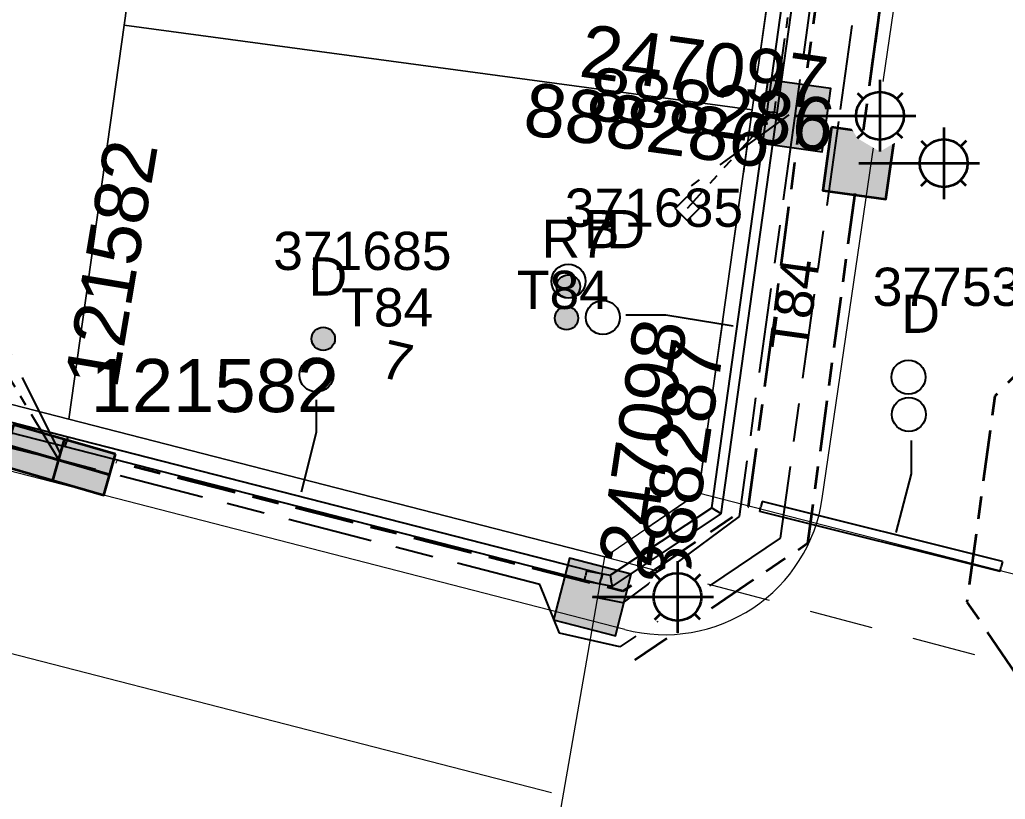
# Model space of a CAD drawing. Header units: metres. Extents: x 0 to 309348, y 0 to 6272736.
# Drawn here: x 308957.85 to 309004.22, y 6271711 to 6271747.68 of the extents above; entities that cross this region are included whole.
import ezdxf
from ezdxf.enums import TextEntityAlignment as Align

# ---------------------------------------------------------------- set-up
doc = ezdxf.new("R2010")
doc.units = ezdxf.units.M
for name, pattern in [('Cable Exist UG', [8.2, 4, -1.2, 1.8, -1.2]), ('Dash', [5, 3, -2]), ('PHANTOMX2', [5, 2.5, -0.5, 0.5, -0.5, 0.5, -0.5])]:
    doc.linetypes.add(name, pattern=pattern)
doc.layers.get('0').update_dxf_attribs({"color": 6})
for name, color, linetype, lineweight in [('_User Miscellaneous1', 30, 'Continuous', 13), ('_User_LV_Exist', 5, 'Continuous', 35), ('_User_SL_Exist', 4, 'Continuous', 35), ('Cadastre Developer_SP_EXT', 98, 'Continuous', 15), ('Cadastre Land Parcels_SP_EXT', 118, 'Continuous', 15), ('Cadastre Roads_SP_EXT', 218, 'Continuous', 15), ('Cadastre Roads_SP_NEW', 214, 'Continuous', 15), ('Mains_LV_EXT', 163, 'Continuous', 25), ('Mains_LV_SL_EXT', 135, 'Continuous', 25)]:
    doc.layers.add(name, color=color, linetype=linetype, lineweight=lineweight)
for name, color, linetype in [('Duct_SP_EXT', 30, 'Continuous'), ('Equip_SP_SL_EXT', 7, 'Continuous'), ('Services_SP_EXT', 42, 'PHANTOMX2'), ('SupportsUG_SP_LV_EXT', 7, 'Continuous'), ('SupportsUG_SP_LV_SL_EXT', 7, 'Continuous'), ('Trench_SP_EXT', 7, 'Continuous')]:
    doc.layers.add(name, color=color, linetype=linetype)
doc.styles.add('COLUMN_LABEL', font='arial.ttf', dxfattribs={"height": 2})
doc.styles.add('iecARIAL', font='arial.ttf', dxfattribs={"height": 2})
doc.styles.add('POLE_LABEL', font='arial.ttf', dxfattribs={"height": 2})
doc.styles.add('SL_LABEL', font='arial.ttf', dxfattribs={"height": 2})
doc.styles.get("Standard").update_dxf_attribs({"font": 'arial.ttf'})

# ---------------------------------------------------------------- blocks, each defined once
blk = doc.blocks.new('COLUMN_EXT')
blk.add_hatch(color=256).paths.add_polyline_path([(1.5, -1.5), (1.5, 1.5), (-1.5, 1.5), (-1.5, -1.5)])
blk.add_lwpolyline([(1.5, 1.5), (-1.5, 1.5), (-1.5, -1.5), (1.5, -1.5)], close=True)
at = {"flags": 1}
blk.add_attdef('Z', (-1.813, 2.351), '', height=0.2, rotation=180, dxfattribs=at)
at = {"flags": 9}
for tag, p in [('SUBURB', (-1.813, 1.8)), ('NOTES', (-1.813, 2)), ('STREETNAME', (-1.813, 1.6)), ('LOCATION', (-1.813, 1.4)), ('LEGEND', (-1.813, 1.2)), ('USAGE', (-1.813, 1)), ('COLUMN_TYPE', (-1.813, 0.4)), ('OWNED_BY', (-1.813, 0.6)), ('STATE', (-1.813, 0.8))]:
    blk.add_attdef(tag, text='', height=0.2, rotation=180, dxfattribs=at).set_placement(p, align=Align.MIDDLE_LEFT)
for tag, style, p in [('STRUCTURE_PLANT_NUMBER', 'POLE_LABEL', (-1.813, -0.031)), ('STREET_CODE', 'COLUMN_LABEL', (-1.813, 0.2))]:
    blk.add_attdef(tag, text='', height=0.2, rotation=180, dxfattribs=dict(at, style=style)).set_placement(p, align=Align.MIDDLE_LEFT)
at = {"style": 'COLUMN_LABEL', "width": 0.9, "flags": 8}
blk.add_attdef('ASSET_NUM', text='', height=2, rotation=270, dxfattribs=at).set_placement((2, -4), align=Align.MIDDLE_LEFT)
blk = doc.blocks.new('PILLAR_EXT')
blk.add_hatch(color=256).paths.add_polyline_path([(2.5, -1), (2.5, 1), (-2.5, 1), (-2.5, -1)])
for p, q in [((0, -1), (0, 1)), ((2.5, 0), (-2.5, 0))]:
    blk.add_line(p, q)
at = {"ltscale": 10}
blk.add_line((-2.5, 0), (2.5, 0), dxfattribs=at)
blk.add_lwpolyline([(2.5, 1), (1.25, 1), (-1.25, 1), (-2.5, 1), (-2.5, -1), (2.5, -1)], close=True)
for tag, p, flags in [('SUBURB', (0, 2), 1), ('STREETNAME', (0, 1.8), 9), ('PARENT', (0, 1.6), 9), ('NOTES', (0, 1.4), 9), ('LOCATION', (0, 1.2), 9), ('LEGEND', (0, 1), 9), ('SUPPORT_TYPE', (0, 0.6), 9), ('USAGE', (0, 0.8), 9), ('OWNED_BY', (0, 0.2), 9), ('STATE', (0, 0.4), 9)]:
    blk.add_attdef(tag, p, '', height=0.2, rotation=180, dxfattribs=dict(flags=flags))
at = {"width": 0.9, "flags": 8}
blk.add_attdef('ASSET_NUM', text='', height=2, rotation=270, dxfattribs=at).set_placement((2, -4), align=Align.MIDDLE_LEFT)
blk = doc.blocks.new('DUCT_EXT')
blk.add_circle((0, 0.8), 0.8)
at = {"flags": 1}
blk.add_attdef('Z', (0, 0), '', height=0.2, dxfattribs=at)
at = {"flags": 9}
for tag, p in [('DUCT_CODE', (0, 0)), ('XSECT_TYPE', (0, -0.2)), ('FB_REFERENCE', (0, -0.4)), ('STATE', (0, -0.6)), ('NOTES', (0, -0.8))]:
    blk.add_attdef(tag, text='', height=0.2, dxfattribs=at).set_placement(p, align=Align.MIDDLE_LEFT)
blk = doc.blocks.new('SL_LANTERN_EXT')
at = {"flags": 9}
for tag, p in [('LRATECODE', (-7.4, 0)), ('LOUTREACHVOCAB', (-7.2, 0)), ('LOUTREACH', (-7, 0)), ('LANTNUMBER', (-6.6, 0)), ('LNEW', (-6.4, 0)), ('LMASTVOCAB', (-6.2, 0)), ('LMAST', (-6, 0)), ('LLAMPVOCAB', (-5.8, 0)), ('LLAMP', (-5.6, 0)), ('LEXIST', (-5.4, 0)), ('LCHARGE3PERCENT', (-5.2, 0)), ('LCHARGE3', (-5, 0)), ('LCHARGE2PERCENT', (-4.8, 0)), ('LCHARGE2', (-4.6, 0)), ('LCHARGE1PERCENT', (-4.4, 0)), ('LCHARGE1', (-4.2, 0)), ('LCATEGORY', (-4, 0)), ('LBRACKETVOCAB', (-3.8, 0)), ('LBRACKET', (-3.6, 0)), ('LKINGHEIGHT', (-3.4, 0)), ('CREPLACE', (-3.2, 0)), ('CREMOVE', (-3, 0)), ('CNUMBER', (-2.8, 0)), ('CNEW', (-2.6, 0)), ('CEXIST', (-2.4, 0)), ('USAGE', (-2.2, 0)), ('STATE', (-2, 0)), ('OWNED_BY', (-1.8, 0)), ('ORIENTATION', (-1.6, 0)), ('OPERATING_VOLTAGE', (-1.4, 0)), ('NO_PHASES', (-1.2, 0)), ('LANTERN_TYPE', (-1, 0)), ('LANTERN_PURPOSE', (-0.8, 0)), ('CONTROL_TYPE', (-0.6, 0)), ('CONSTRUCTED_VOLTAGE', (-0.4, 0))]:
    blk.add_attdef(tag, text='', height=0.001, rotation=270, dxfattribs=at).set_placement(p, align=Align.MIDDLE_LEFT)
at = {"style": 'SL_LABEL', "flags": 9}
blk.add_attdef('STREET_CODE', text='', height=0.001, rotation=270, dxfattribs=at).set_placement((0.001, 0), align=Align.MIDDLE_LEFT)
at = {"flags": 1}
blk.add_attdef('Z', (0, 0), '', height=0.001, rotation=270, dxfattribs=at)
at = {"width": 0.9}
blk.add_attdef('LNUMBER', text='', height=1, dxfattribs=at).set_placement((7, -1), align=Align.MIDDLE_LEFT)
at = {"flags": 9}
for tag, p in [('LREMOVE', (0, -7.6)), ('LREPLACE', (0, -7.8)), ('LTYPE', (0, -8)), ('LTYPEVOCAB', (0, -8.2)), ('LEGEND', (0, -8.4)), ('SUBURB', (0, -8.6)), ('STREETNAME', (0, -8.8)), ('LOCATION', (0, -9)), ('NOTES', (0, -9.2)), ('MAINTAINED_BY', (0, -9.863))]:
    blk.add_attdef(tag, text='', height=0.001, dxfattribs=at).set_placement(p, align=Align.MIDDLE_LEFT)
blk.add_attdef('OPERATED_BY', (0, -9.607), '', height=0.001, dxfattribs=at)
blk.add_wipeout([(5.688, 0), (5.061, -1.061), (4, -1.688), (2.939, -1.061), (2.313, 0), (2.939, 1.061), (4, 1.687), (5.061, 1.061)])
for p, q in [((4, 1.687), (4, 0)), ((2.939, 1.061), (3.205, 0.795)), ((5.061, 1.061), (4.795, 0.795)), ((0, 0), (4, 0)), ((4, 0), (5.688, 0)), ((4, 0), (4, -1.688)), ((2.939, -1.061), (3.205, -0.795)), ((5.061, -1.061), (4.795, -0.795))]:
    blk.add_line(p, q)
blk.add_circle((4, 0), 1.125)
blk = doc.blocks.new('CCP_EXT')
at = {"flags": 9}
for tag, p in [('OWNED_BY', (0, -1)), ('USAGE', (0, -1.2)), ('LEGEND', (0, -1.4)), ('STATE', (0, -1.8)), ('LIFE_SUPPORT', (0, -1.6)), ('NOTES', (0, -2))]:
    blk.add_attdef(tag, text='', height=0.2, dxfattribs=at).set_placement(p, align=Align.MIDDLE_LEFT)
blk.add_wipeout([(0, 0.566), (0.566, 0), (0, -0.566), (-0.566, 0)])
blk.add_lwpolyline([(-0.566, 0), (0, 0.566), (0.566, 0), (0, -0.566), (-0.566, 0)])
at = {"flags": 1}
blk.add_attdef('Z', (0, 0), '', height=0.2, dxfattribs=at)
at = {"flags": 9}
for tag, p in [('CCP_TYPE', (0, 0)), ('CONSTRUCTED_VOLTAGE', (0, -0.2)), ('NO_PHASES', (0, -0.4)), ('OPERATING_VOLTAGE', (0, -0.6)), ('ORIENTATION', (0, -0.8))]:
    blk.add_attdef(tag, text='', height=0.2, dxfattribs=at).set_placement(p, align=Align.MIDDLE_LEFT)
blk = doc.blocks.new('CABLE_LARGE_EXT')
h = blk.add_hatch(color=256)
edge = h.paths.add_edge_path()
edge.add_arc((0, 0.55), 0.55, 0, 360)
blk.add_circle((0, 0.55), 0.55)
at = {"flags": 1}
blk.add_attdef('Z', (0, 0), '', height=0.2, dxfattribs=at)
at = {"flags": 9}
for tag, p in [('COND_CODE', (0, 0)), ('STATE', (0, -0.4)), ('FB_REFERENCE', (0, -0.2)), ('XSECT_SIZE', (0, -0.6)), ('NOTES', (0, -0.8))]:
    blk.add_attdef(tag, text='', height=0.2, dxfattribs=at).set_placement(p, align=Align.MIDDLE_LEFT)

msp = doc.modelspace()

# ---------------------------------------------------------------- linework, layer by layer
at = {"layer": '_User_SL_Exist', "linetype": 'Cable Exist UG', "ltscale": 0.6, "flags": 128}
msp.add_lwpolyline([(309006.05656, 6271732.2806), (309003.72802, 6271729.97589), (309002.42232, 6271720.28326), (309007.89519, 6271712.17591)], dxfattribs=at)
at = {"layer": 'Cadastre Land Parcels_SP_EXT', "linetype": 'Continuous'}
for points in [[(308962.76618, 6271747.43175), (308964.867, 6271762.40908), (308950.33496, 6271766.1429), (308945.63169, 6271732.62482), (308960.16364, 6271728.89109), (308962.76618, 6271747.43175)], [(308994.42044, 6271758.41309), (308964.867, 6271762.40908), (308962.76618, 6271747.43175), (308992.31795, 6271743.43673), (308994.42044, 6271758.41309)], [(308989.78899, 6271725.41458), (308992.31795, 6271743.43673), (308962.76618, 6271747.43175), (308960.16364, 6271728.89109), (308985.37978, 6271722.40977), (308989.78899, 6271725.41458)]]:
    msp.add_lwpolyline(points, close=True, dxfattribs=at)
at = {"layer": 'Cadastre Roads_SP_NEW', "color": 4, "linetype": 'Continuous', "ltscale": 2, "transparency": 33554495}
msp.add_line((308982.86615, 6271711.30175), (308929.86154, 6271724.96581), dxfattribs=at)
at = {"layer": 'Duct_SP_EXT'}
for p, q in [((308945.59615, 6271731.81376), (308960.11056, 6271728.06044)), ((308945.47667, 6271731.34887), (308959.99038, 6271727.59573)), ((308959.99038, 6271727.59573), (308960.05047, 6271727.82808)), ((308959.99085, 6271727.59561), (308960.05047, 6271727.82808)), ((308960.11009, 6271728.06056), (308960.05047, 6271727.82808)), ((308960.11056, 6271728.06044), (308960.05047, 6271727.82808)), ((308992.78759, 6271725.01324), (308992.72936, 6271724.78041)), ((309004.09619, 6271722.18527), (308992.78759, 6271725.01324)), ((308992.67114, 6271724.54758), (308992.72936, 6271724.78041)), ((309003.97974, 6271721.71961), (308992.67114, 6271724.54758)), ((309004.09619, 6271722.18527), (309004.03797, 6271721.95244)), ((308984.51529, 6271721.74984), (308984.47106, 6271721.51395)), ((309003.97974, 6271721.71961), (309004.03797, 6271721.95244)), ((308984.42683, 6271721.27806), (308984.47106, 6271721.51395))]:
    msp.add_line(p, q, dxfattribs=at)
for points in [[(308986.37098, 6271733.79888), (308988.25014, 6271733.80173), (308991.42188, 6271733.27511)], [(308971.79297, 6271729.7987), (308971.79313, 6271728.25782), (308971.08738, 6271725.45111)], [(308999.78881, 6271727.88023), (308999.78922, 6271726.32075), (308999.08012, 6271723.55899)]]:
    msp.add_lwpolyline(points, dxfattribs=at)
at = {"layer": 'Mains_LV_EXT', "linetype": 'Cable Exist UG'}
msp.add_lwpolyline([(308959.68324, 6271726.96725), (308956.09243, 6271727.85062), (308956.09243, 6271727.85062), (308943.16473, 6271731.23772), (308943.16473, 6271731.23772), (308933.14607, 6271733.8388), (308931.1521, 6271732.3454), (308917.5549, 6271735.29991), (308915.83703, 6271737.58575)], dxfattribs=at)
at = {"layer": 'Services_SP_EXT'}
msp.add_lwpolyline([(308959.6832, 6271726.96723), (308956.22656, 6271732.74669)], dxfattribs=at)
at = {"layer": 'Trench_SP_EXT', "linetype": 'Cable Exist UG'}
msp.add_lwpolyline([(308959.76099, 6271727.2608), (308957.22319, 6271732.39162)], dxfattribs=at)

# ---------------------------------------------------------------- block references
at = {"layer": '_User_LV_Exist'}
ref = msp.add_blockref('PILLAR_EXT', (308959.6832, 6271726.96721), dxfattribs=dict(at, rotation=343.8646307218989))
ref.add_attrib('ASSET_NUM', '121582', dxfattribs={"layer": '0', "height": 2.5, "style": 'iecARIAL'}).set_placement((308961.1832, 6271730.46721), align=Align.MIDDLE_LEFT)
at = {"layer": 'Duct_SP_EXT'}
for name, p in [('DUCT_EXT', (308983.66425, 6271734.58103)), ('CABLE_LARGE_EXT', (308983.66432, 6271734.581)), ('CABLE_LARGE_EXT', (308983.57883, 6271733.08896)), ('DUCT_EXT', (308985.2919, 6271732.87467))]:
    msp.add_blockref(name, p, dxfattribs=at)
for name, p, rotation in [('CABLE_LARGE_EXT', (308972.68194, 6271732.66981), 90.08043177349576), ('DUCT_EXT', (308972.61038, 6271730.96878), 90.08043177349576), ('DUCT_EXT', (309000.46521, 6271730.86421), 90.01278669449933), ('DUCT_EXT', (309000.48503, 6271729.11021), 90.01278669449933)]:
    msp.add_blockref(name, p, dxfattribs=dict(at, rotation=rotation))
at = {"layer": 'SupportsUG_SP_LV_EXT'}
ref = msp.add_blockref('PILLAR_EXT', (308959.6832, 6271726.96721), dxfattribs=dict(at, rotation=343.8646307218989))
ref.add_attrib('ASSET_NUM', '121582', dxfattribs={"layer": '0', "height": 2.5, "rotation": 80.413624, "style": 'iecARIAL'}).set_placement((308961.1832, 6271730.46721), align=Align.MIDDLE_LEFT)
at = {"layer": 'SupportsUG_SP_LV_SL_EXT'}
ref = msp.add_blockref('COLUMN_EXT', (308994.3262, 6271743.1635), dxfattribs=dict(at, rotation=82.13727871881434))
ref.add_attrib('ASSET_NUM', '888286', dxfattribs={"layer": '0', "height": 2.5, "rotation": 352.154012, "style": 'COLUMN_LABEL'}).set_placement((308996.3262, 6271743.9135), align=Align.TOP_RIGHT)
ref = msp.add_blockref('COLUMN_EXT', (308984.79898, 6271720.52298), dxfattribs=dict(at, rotation=345.5243674181023))
ref.add_attrib('ASSET_NUM', '888287', dxfattribs={"layer": '0', "height": 2.5, "rotation": 81.453011, "style": 'COLUMN_LABEL'}).set_placement((308986.79898, 6271721.27298), align=Align.TOP_LEFT)

# ---------------------------------------------------------------- texts
at = {"layer": 'Cadastre Land Parcels_SP_EXT'}
msp.add_text('7', height=1.8, rotation=346.896837, dxfattribs=at).set_placement((308974.72083, 6271730.89602))
at = {"layer": 'Duct_SP_EXT'}
for s, p in [('371685', (308983.49819, 6271737.93864)), ('B', (308984.39857, 6271736.93)), ('D', (308985.45701, 6271736.93)), ('R7', (308982.40671, 6271736.48195)), ('371685', (308969.77735, 6271735.90636)), ('D', (308971.44743, 6271734.70284)), ('377532', (308997.98553, 6271734.21615)), ('T84', (308981.24163, 6271734.07193)), ('T84', (308972.97479, 6271733.25028)), ('D', (308999.33779, 6271732.94837))]:
    msp.add_text(s, height=1.8, dxfattribs=at).set_placement(p)
at = {"layer": 'Mains_LV_EXT'}
msp.add_text('T84', height=1.8, rotation=82.109301, dxfattribs=at).set_placement((308994.89903, 6271732.00571))

# ---------------------------------------------------------------- next in the draw order: block references
at = {"layer": 'Equip_SP_SL_EXT'}
ref = msp.add_blockref('SL_LANTERN_EXT', (308994.32613, 6271743.16352), dxfattribs=at)
ref.add_attrib('ASSET_NUM', '247097', dxfattribs={"layer": '0', "height": 2.5, "rotation": 352.137279, "style": 'iecARIAL'}).set_placement((308995.82613, 6271744.66352), align=Align.MIDDLE_RIGHT)
ref = msp.add_blockref('SL_LANTERN_EXT', (308984.799, 6271720.52301), dxfattribs=at)
ref.add_attrib('ASSET_NUM', '247098', dxfattribs={"layer": '0', "height": 2.5, "rotation": 81.453011, "style": 'iecARIAL'}).set_placement((308986.299, 6271722.02301), align=Align.MIDDLE_LEFT)
at = {"layer": 'Services_SP_EXT'}
msp.add_blockref('CCP_EXT', (308989.2489, 6271738.79989), dxfattribs=at)

# ---------------------------------------------------------------- next in the draw order: linework, layer by layer
at = {"layer": '_User_LV_Exist', "linetype": 'Cable Exist UG', "ltscale": 0.6, "flags": 128}
msp.add_lwpolyline([(308997.65319, 6271758.28608), (308999.29904, 6271755.52301), (308997.53342, 6271742.41622)], dxfattribs=at)
at = {"layer": '_User_LV_Exist', "linetype": 'Cable Exist UG', "ltscale": 0.7, "flags": 128}
msp.add_lwpolyline([(308996.32838, 6271755.94197), (308992.12896, 6271724.76837), (308986.23191, 6271720.78757), (308962.39467, 6271726.85704)], dxfattribs=at)
at = {"layer": '_User_SL_Exist', "linetype": 'Cable Exist UG', "ltscale": 0.6, "flags": 128}
msp.add_lwpolyline([(308997.14073, 6271739.50119), (308994.9225, 6271723.03459), (308986.79538, 6271717.54837)], dxfattribs=at)
at = {"layer": 'Cadastre Developer_SP_EXT', "linetype": 'Dash'}
msp.add_lwpolyline([(308995.39118, 6271794.20876), (308998.80721, 6271789.67616), (308996.52207, 6271773.39035), (308994.42045, 6271758.4131), (308992.31801, 6271743.43667), (308989.78903, 6271725.41461), (308985.37984, 6271722.40979), (309010.59442, 6271715.74483), (309007.11323, 6271721.01114), (309008.45716, 6271730.7), (309010.13747, 6271742.63972), (309011.47008, 6271752.6343), (309013.33842, 6271765.82281), (309015.06882, 6271777.83614), (309016.33853, 6271787.25021), (309021.02414, 6271790.93135), (308995.39118, 6271794.20876)], close=True, dxfattribs=at)
at = {"layer": 'Cadastre Roads_SP_EXT', "linetype": 'Continuous'}
msp.add_lwpolyline([(309016.34606, 6271787.30513), (308998.80722, 6271789.67623), (308996.52213, 6271773.39044), (308994.42045, 6271758.41308), (308992.31789, 6271743.43669), (308989.78899, 6271725.41464), (309007.0412, 6271720.98619), (309016.34606, 6271787.30513)], close=True, dxfattribs=at)
msp.add_lwpolyline([(308982.24697, 6271704.40246), (308985.3798, 6271722.40977), (308960.16365, 6271728.89106), (308960.16365, 6271728.89106), (308945.6317, 6271732.6248)], dxfattribs=at)
at = {"layer": 'Cadastre Roads_SP_NEW', "color": 4, "linetype": 'Continuous', "ltscale": 2, "transparency": 33554495}
msp.add_line((308986.32171, 6271718.98229), (308931.93346, 6271733.00305), dxfattribs=at)
msp.add_arc((308988.19357, 6271726.24555), 7.5, 255.544445, 351.695251, dxfattribs=at)
at = {"layer": 'Duct_SP_EXT'}
for p, q in [((308993.01213, 6271743.36185), (308995.09529, 6271758.33061)), ((308993.48754, 6271743.29569), (308995.57071, 6271758.26445)), ((308990.41495, 6271724.70992), (308993.01213, 6271743.36187)), ((308990.86052, 6271724.4294), (308993.48754, 6271743.29567)), ((308993.01213, 6271743.36187), (308993.24983, 6271743.32877)), ((308993.01213, 6271743.36185), (308993.24983, 6271743.32877)), ((308993.48754, 6271743.29569), (308993.24983, 6271743.32877)), ((308993.48754, 6271743.29567), (308993.24983, 6271743.32877)), ((308960.11009, 6271728.06056), (308985.26873, 6271721.60799)), ((308959.99085, 6271727.59561), (308985.14949, 6271721.14304)), ((308985.6334, 6271721.54018), (308990.41495, 6271724.70992)), ((308985.73632, 6271721.03252), (308990.86052, 6271724.4294)), ((308990.41495, 6271724.70992), (308990.63773, 6271724.56966)), ((308990.86052, 6271724.4294), (308990.63773, 6271724.56966)), ((308984.51529, 6271721.74984), (308985.6334, 6271721.54018)), ((308984.42683, 6271721.27806), (308985.73632, 6271721.03252)), ((308985.14949, 6271721.14304), (308985.20911, 6271721.37551)), ((308985.26873, 6271721.60799), (308985.20911, 6271721.37551)), ((308985.6334, 6271721.54018), (308985.68486, 6271721.28635)), ((308985.73632, 6271721.03252), (308985.68486, 6271721.28635))]:
    msp.add_line(p, q, dxfattribs=at)
at = {"layer": 'Mains_LV_EXT', "linetype": 'Cable Exist UG'}
msp.add_lwpolyline([(308996.41098, 6271758.13525), (308998.11417, 6271755.5401), (308998.11417, 6271755.5401), (308996.3757, 6271742.89501), (308996.3757, 6271742.89501), (308993.62648, 6271723.27944), (308986.08377, 6271718.17464), (308986.08377, 6271718.17464), (308983.25422, 6271718.82061), (308982.32638, 6271721.11204), (308959.68324, 6271726.96725)], dxfattribs=at)
at = {"layer": 'Mains_LV_SL_EXT', "linetype": 'Cable Exist UG'}
for points in [[(308996.41098, 6271758.13525), (308994.32617, 6271743.16352)], [(308994.32617, 6271743.16352), (308991.69682, 6271724.30095), (308986.22949, 6271720.24902), (308984.79899, 6271720.52296)]]:
    msp.add_lwpolyline(points, dxfattribs=at)
at = {"layer": 'Services_SP_EXT'}
msp.add_lwpolyline([(308996.41096, 6271758.13525), (308995.23568, 6271756.70212), (308995.23568, 6271756.70212), (308993.34275, 6271743.30154), (308989.24896, 6271738.79987)], dxfattribs=at)
at = {"layer": 'Trench_SP_EXT', "linetype": 'Cable Exist UG'}
msp.add_lwpolyline([(308994.03606, 6271743.20518), (308989.44033, 6271739.87269)], dxfattribs=at)

# ---------------------------------------------------------------- next in the draw order: block references
at = {"layer": '_User Miscellaneous1'}
msp.add_blockref('SL_LANTERN_EXT', (308994.32613, 6271743.16352), dxfattribs=at)
at = {"layer": '_User_SL_Exist'}
ref = msp.add_blockref('SL_LANTERN_EXT', (308984.799, 6271720.52301), dxfattribs=at)
ref.add_attrib('ASSET_NUM', '247098', dxfattribs={"layer": '0', "height": 2.5, "rotation": 81.453011, "style": 'iecARIAL'}).set_placement((308986.299, 6271722.02301), align=Align.MIDDLE_LEFT)

# ---------------------------------------------------------------- next in the draw order: linework, layer by layer
at = {"layer": 'Cadastre Roads_SP_NEW', "color": 4, "linetype": 'Continuous', "ltscale": 2, "transparency": 33554495}
msp.add_line((308995.61528, 6271725.16157), (309005.14253, 6271790.43065), dxfattribs=at)

# ---------------------------------------------------------------- next in the draw order: block references
at = {"layer": '_User Miscellaneous1'}
ref = msp.add_blockref('COLUMN_EXT', (308994.3262, 6271743.1635), dxfattribs=dict(at, rotation=82.13727871881434))
ref.add_attrib('ASSET_NUM', '888286', dxfattribs={"layer": '0', "height": 2.5, "rotation": 352.154012, "style": 'COLUMN_LABEL'}).set_placement((308996.3262, 6271743.9135), align=Align.TOP_RIGHT)
at = {"layer": '_User_LV_Exist'}
ref = msp.add_blockref('COLUMN_EXT', (308997.32828, 6271740.93032), dxfattribs=dict(at, rotation=82.13727871881434))
ref.add_attrib('ASSET_NUM', '888286', dxfattribs={"layer": '0', "height": 2.5, "rotation": 352.154012, "style": 'COLUMN_LABEL'}).set_placement((308993.34721, 6271743.17763), align=Align.TOP_RIGHT)

# ---------------------------------------------------------------- next in the draw order: block references
msp.add_blockref('SL_LANTERN_EXT', (308997.32822, 6271740.93034), dxfattribs=at)

# ---------------------------------------------------------------- next in the draw order: block references
at = {"layer": '_User_SL_Exist'}
ref = msp.add_blockref('SL_LANTERN_EXT', (308994.32613, 6271743.16352), dxfattribs=at)
ref.add_attrib('ASSET_NUM', '247097', dxfattribs={"layer": '0', "height": 2.5, "rotation": 352.137279, "style": 'iecARIAL'}).set_placement((308995.82613, 6271744.66352), align=Align.MIDDLE_RIGHT)

# ---------------------------------------------------------------- next in the draw order: linework, layer by layer
at = {"layer": '_User_LV_Exist', "linetype": 'Cable Exist UG', "ltscale": 0.7, "flags": 128}
for points in [[(308997.65319, 6271758.28608), (308999.29904, 6271755.52301), (308997.53342, 6271742.41622)], [(308996.32838, 6271755.94197), (308992.12896, 6271724.76837), (308986.23191, 6271720.78757), (308962.39467, 6271726.85704)]]:
    msp.add_lwpolyline(points, dxfattribs=at)

doc.saveas('drawing.dxf')
